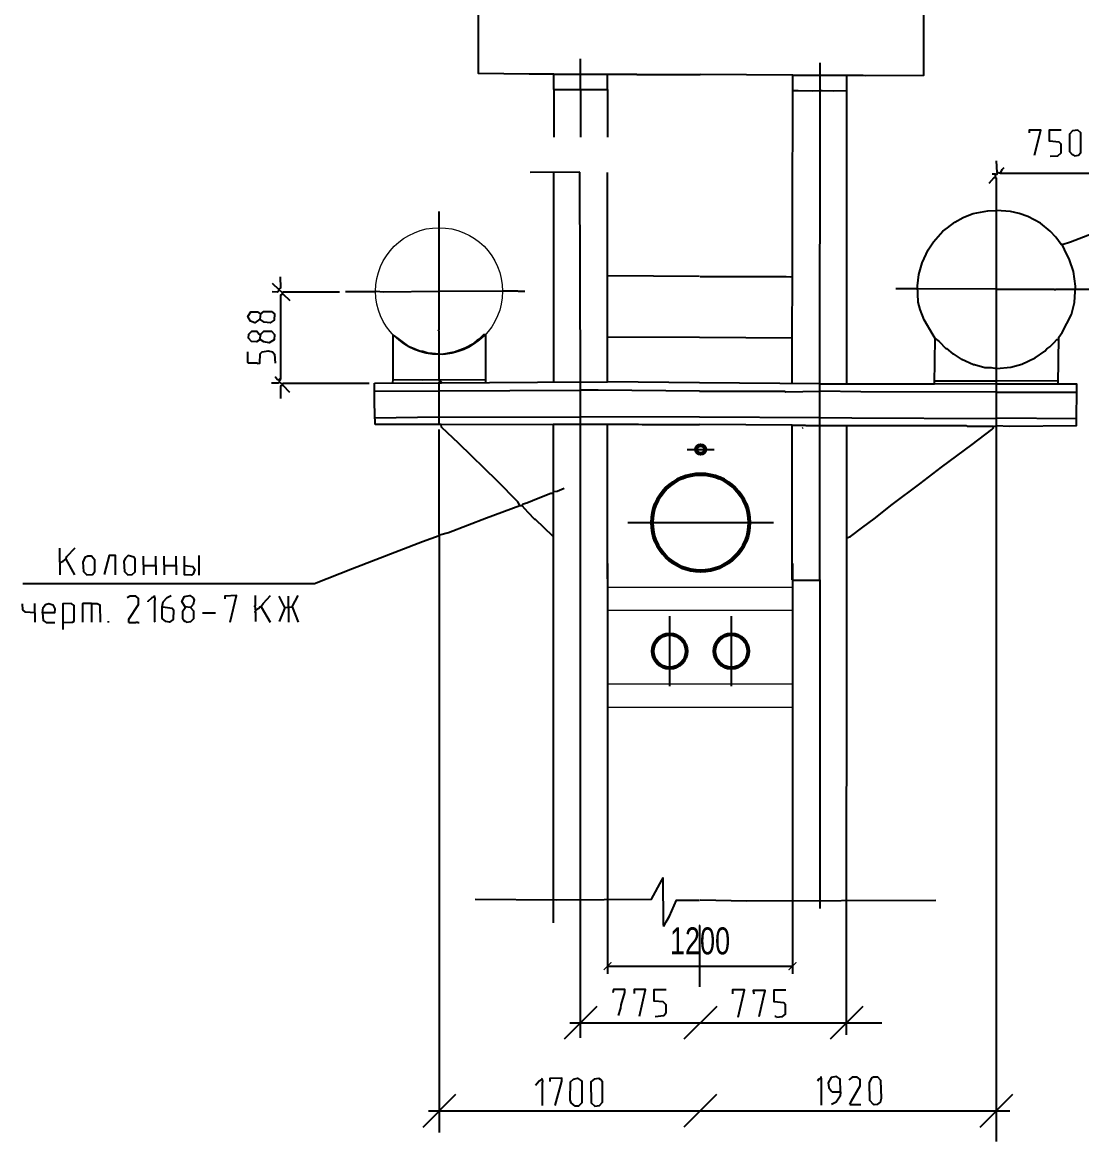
# Model space of a CAD drawing. Header units: inches. Extents: x -228863 to 215834, y 14270 to 189847.
# Drawn here: x 11547 to 18417, y 92686 to 99947 of the extents above; entities that cross this region are included whole.
import ezdxf

# ---------------------------------------------------------------- set-up
doc = ezdxf.new("R2010")
doc.units = ezdxf.units.IN
doc.header["$MEASUREMENT"] = 0
doc.linetypes.add('ACAD_ISO04W100', pattern=[30, 24, -3, 0, -3])
doc.linetypes.add('ГОСТ 2.303 5', pattern=[24, 20, -1.5, 1, -1.5])
doc.layers.get('0').update_dxf_attribs({"linetype": 'CONTINUOUS', "lineweight": 20})
doc.layers.get('Defpoints').update_dxf_attribs({"linetype": 'CONTINUOUS'})
doc.layers.add('PFV', color=7, linetype='CONTINUOUS')
doc.layers.add('осевая', color=7, linetype='ACAD_ISO04W100')
for name, color, linetype, lineweight in [('Кислород НД', 192, 'CONTINUOUS', 53), ('ПИ_NG LP', 6, 'CONTINUOUS', 53), ('Сж.воздух', 4, 'CONTINUOUS', 53), ('СПДС_РАЗМЕРЫ', 7, 'CONTINUOUS', 25), ('ТХ_Опоры монт.', 36, 'CONTINUOUS', 20)]:
    doc.layers.add(name, color=color, linetype=linetype, lineweight=lineweight)
doc.styles.get("Standard").update_dxf_attribs({"font": 'txt', "width": 0.75})
doc.dimstyles.get("Standard").update_dxf_attribs({"dimtxt": 3.5, "dimasz": 1, "dimexe": 1, "dimexo": 1.5, "dimgap": 1.5005, "dimtad": 1, "dimdec": 0, "dimtxsty": 'Standard', "dimblk": 'ARCHTICK', "dimcen": 2.5, "dimadec": 0, "dimazin": 0, "dimtfac": 1, "dimtmove": 0, "dimatfit": 3, "dimldrblk": 'OBLIQUE', "dimfxl": 1, "dimarcsym": 0})

# ---------------------------------------------------------------- blocks, each defined once
blk = doc.blocks.new('_ArchTick')
at = {"color": 0, "linetype": 'ByBlock', "const_width": 0.15}
blk.add_lwpolyline([(-0.5, -0.5), (0.5, 0.5)], dxfattribs=at)
blk = doc.blocks.new('*D15')
at = {"layer": 'Defpoints', "color": 0}
for p in [(15342, 96512.3), (16541.6, 96510.4), (16541.6, 93824.2)]:
    blk.add_point(p, dxfattribs=at)
at = {"layer": 'СПДС_РАЗМЕРЫ', "color": 0, "lineweight": -2}
for p, q in [((15342, 96437.3), (15342, 93774.2)), ((16541.6, 96435.4), (16541.6, 93774.2)), ((15342, 93824.2), (16541.6, 93824.2))]:
    blk.add_line(p, q, dxfattribs=at)
at = {"layer": 'СПДС_РАЗМЕРЫ', "color": 0, "lineweight": -2, "xscale": 50.00000000000001, "yscale": 50.00000000000001, "zscale": 50.00000000000001, "rotation": 180}
blk.add_blockref('_ArchTick', (15342, 93824.2), dxfattribs=at)
at = {"layer": 'СПДС_РАЗМЕРЫ', "color": 0, "lineweight": -2, "xscale": 50.00000000000001, "yscale": 50.00000000000001, "zscale": 50.00000000000001}
blk.add_blockref('_ArchTick', (16541.6, 93824.2), dxfattribs=at)
at = {"layer": 'СПДС_РАЗМЕРЫ', "color": 0, "linetype": 'ByBlock', "ltscale": 50, "insert": (15941.8, 93986.7), "char_height": 175, "attachment_point": 5}
blk.add_mtext('1200', dxfattribs=at)
blk = doc.blocks.new('_Oblique')
at = {"color": 0, "linetype": 'ByBlock', "lineweight": -2}
blk.add_line((-0.5, -0.5), (0.5, 0.5), dxfattribs=at)

msp = doc.modelspace()

# ---------------------------------------------------------------- linework, layer by layer
at = {"linetype": 'ByBlock', "ltscale": 100}
msp.add_circle((14249.439, 98202.962), 412.11, dxfattribs=at)
at = {"layer": 'PFV', "color": 0}
for p, q in [((15163.113, 98976.071), (14840.45, 98972.874)), ((15166.305, 97611.951), (15163.113, 98976.071)), ((15342.013, 97615.148), (15342.013, 98972.874)), ((17846.618, 98937.731), (17814.675, 98902.592)), ((17865.788, 98937.731), (17846.618, 98937.731)), ((17865.788, 98915.369), (17865.788, 98937.731)), ((17865.788, 97330.821), (17865.788, 98915.369)), ((13830.94, 97605.563), (14265.413, 97608.755)), ((13830.94, 97477.775), (13830.94, 97605.563)), ((14265.413, 97608.755), (14888.371, 97611.951)), ((14888.371, 97611.951), (15342.013, 97615.148)), ((13834.137, 97337.21), (13830.94, 97477.775)), ((14262.221, 97337.21), (13834.137, 97337.21)), ((16540.004, 96330.896), (16540.004, 97334.018)), ((16540.004, 97334.018), (16623.068, 97334.018)), ((16623.068, 97334.018), (16629.457, 97330.821)), ((16629.457, 97330.821), (17667.717, 97330.821)), ((17667.717, 97330.821), (17674.11, 97327.629)), ((17674.11, 97327.629), (17843.426, 97327.629)), ((17843.426, 97327.629), (17849.815, 97324.433)), ((17849.815, 97324.433), (17865.788, 97330.821)), ((17862.592, 97375.545), (17862.592, 92685.529)), ((14249.439, 96624.804), (14249.439, 92744.029)), ((16718.905, 96330.896), (16718.905, 94198.529)), ((15942.605, 94254.369), (16246.097, 94247.981)), ((16246.097, 94247.981), (17471.543, 94251.177)), ((15272.776, 93562.179), (15059.833, 93349.236)), ((16050.121, 93562.179), (15837.178, 93349.236)), ((16997.966, 93562.179), (16785.023, 93349.236)), ((15096.543, 93455.707), (17120.043, 93455.707)), ((14355.911, 92990.338), (14142.968, 92777.395)), ((16049.709, 92991.723), (15836.766, 92778.78)), ((17969.063, 92990.338), (17756.12, 92777.395)), ((17950.543, 92883.866), (14180.043, 92883.866))]:
    msp.add_line(p, q, dxfattribs=at)
for points in [[(16894.614, 97605.563, 0), (16894.614, 99605.417, 0), (17000.035, 99605.417, 0), (17016.009, 99602.221, 0), (17392.98, 99605.417, 0), (17392.98, 100110.172, 0), (16594.318, 100116.561, 0), (16597.51, 100535.06, 0), (16626.26, 100547.837, 0), (16725.298, 100614.927, 0), (16789.188, 100662.848, 0), (16849.89, 100713.96, 0), (16897.806, 100761.881, 0), (16968.088, 100835.355, 0), (17003.232, 100870.499, 0), (17006.424, 100870.499, 0), (17006.424, 100113.364, 0)], [(14993.792, 99611.806, 0), (14834.062, 99611.806, 0), (14505.011, 99614.998, 0), (14505.011, 100068.64, 0), (15118.384, 100071.837, 0), (15629.532, 100071.837, 0), (15677.448, 100068.64, 0), (15942.605, 100068.64, 0)], [(15169.501, 99614.998, 0), (15166.305, 99618.194, 0), (15166.305, 99710.839, 0)], [(16718.905, 97334.018, 0), (16722.102, 99685.28, 0)], [(14993.792, 99512.768, 0), (14993.792, 99611.806, 0), (15530.494, 99611.806, 0), (15533.691, 99608.609, 0), (15942.605, 99608.609, 0)], [(15166.305, 99512.768, 0), (15166.305, 99611.806, 0)], [(15342.013, 99512.768, 0), (15342.013, 99611.806, 0)], [(16543.201, 99605.417, 0), (15942.605, 99608.609, 0)], [(16540.004, 97605.563, 0), (16543.201, 99605.417, 0), (16722.102, 99605.417, 0)], [(16722.102, 99605.417, 0), (16894.614, 99605.417, 0)], [(14993.792, 99512.768, 0), (15342.013, 99512.768, 0), (15342.013, 99202.887, 0)], [(14993.792, 99512.768, 0), (14993.792, 99202.887, 0)], [(15166.305, 99512.768, 0), (15166.305, 99202.887, 0)], [(16543.201, 99506.38, 0), (16578.344, 99506.38, 0), (16674.181, 99503.188, 0), (16722.102, 99506.38, 0)], [(16722.102, 99506.38, 0), (16734.879, 99506.38, 0), (16808.358, 99503.188, 0), (16894.614, 99506.38, 0)], [(18111.775, 99084.689, 0), (18153.307, 99247.616, 0), (18076.636, 99247.616, 0), (18076.636, 99231.642, 0)], [(18214.004, 99078.296, 0), (18261.925, 99081.492, 0), (18284.287, 99100.662, 0), (18284.287, 99158.163, 0), (18271.51, 99170.94, 0), (18207.616, 99177.333, 0), (18207.616, 99250.808, 0), (18284.287, 99250.808, 0)], [(18370.543, 99081.492, 0), (18396.102, 99084.689, 0), (18412.075, 99103.854, 0), (18412.075, 99231.642, 0), (18392.905, 99247.616, 0), (18357.766, 99244.419, 0), (18338.596, 99222.057, 0), (18338.596, 99110.243, 0), (18354.57, 99091.077, 0), (18357.766, 99091.077, 0), (18370.543, 99081.492, 0)], [(18619.726, 98631.046, 0), (18613.338, 98960.097, 0), (18578.194, 98966.486, 0), (17891.347, 98966.486, 0), (17868.985, 98972.874, 0), (17865.788, 99049.545, 0)], [(17891.347, 98969.678, 0), (17900.927, 98992.04, 0), (17913.709, 99004.821, 0)], [(14993.792, 97615.148, 0), (14993.792, 98976.071, 0)], [(17859.4, 98940.927, 0), (17859.4, 98963.289, 0), (17837.038, 98963.289, 0)], [(17859.4, 98960.097, 0), (17862.592, 98960.097, 0), (17865.788, 98963.289, 0), (17868.985, 98963.289, 0), (17872.177, 98966.486, 0), (17872.177, 98969.678, 0)], [(17859.4, 98940.927, 0), (17862.592, 98937.731, 0)], [(14249.439, 97797.241, 0), (14249.439, 97944.194, 0), (14246.247, 97947.391, 0), (14246.247, 97950.583, 0), (14249.439, 97953.779, 0), (14249.439, 98720.494, 0)], [(17466.455, 97896.274, 0), (17453.678, 97918.64, 0), (17396.172, 98017.673, 0), (17370.618, 98084.759, 0), (17357.837, 98132.68, 0), (17351.448, 98238.102, 0), (17361.033, 98311.581, 0), (17383.395, 98388.252, 0), (17421.731, 98471.311, 0), (17456.874, 98522.428, 0), (17517.572, 98592.711, 0), (17546.322, 98615.073, 0), (17594.243, 98650.212, 0), (17648.552, 98682.159, 0), (17674.11, 98691.744, 0), (17712.446, 98707.717, 0), (17808.283, 98723.691, 0), (17865.788, 98726.887, 0)], [(18290.675, 98506.455, 0), (18284.287, 98506.455, 0), (18249.148, 98554.375, 0), (18214.004, 98592.711, 0), (18150.11, 98643.823, 0), (18067.051, 98688.552, 0), (18012.742, 98707.717, 0), (17955.236, 98720.494, 0), (17865.788, 98726.887, 0)], [(18265.121, 97599.174, 0), (18268.313, 97905.859, 0), (18290.675, 97934.614, 0), (18351.373, 98052.812, 0), (18370.543, 98129.483, 0), (18376.932, 98234.909, 0), (18364.155, 98330.751, 0), (18338.596, 98407.422, 0), (18306.649, 98474.508, 0), (18290.675, 98506.455, 0), (18344.985, 98522.428, 0), (18597.364, 98621.461, 0), (18616.53, 98624.658, 0), (18613.338, 98375.475, 0), (18555.832, 98381.863, 0), (18517.497, 98378.667, 0), (18520.693, 98413.81, 0), (18543.055, 98452.146, 0), (18581.391, 98477.704, 0), (18616.53, 98484.093, 0)], [(13233.541, 98193.377, 0), (13211.179, 98212.547, 0), (13169.647, 98254.075, 0)], [(13211.179, 98215.74, 0), (13223.956, 98225.325, 0), (13220.764, 98295.607, 0)], [(15939.413, 98298.804, 0), (15342.013, 98301.996, 0)], [(15942.605, 98298.804, 0), (16501.669, 98298.804, 0), (16530.424, 98295.607, 0), (16540.004, 98298.804, 0)], [(13211.179, 98209.351, 0), (13201.594, 98196.574, 0), (13166.455, 98199.766, 0)], [(13211.179, 98215.74, 0), (13207.982, 98215.74, 0)], [(13233.541, 97599.174, 0), (13214.371, 97611.951, 0), (13217.567, 97634.313, 0), (13223.956, 97634.313, 0), (13223.956, 98180.6, 0), (13236.733, 98186.989, 0), (13281.461, 98142.265, 0)], [(13233.541, 98193.377, 0), (13230.344, 98196.574, 0)], [(13233.541, 98186.989, 0), (13233.541, 98193.377, 0), (13236.733, 98196.574, 0), (13239.929, 98199.766, 0), (13604.119, 98199.766, 0)], [(13233.541, 98186.989, 0), (13236.733, 98183.792, 0)], [(13837.329, 98199.766, 0), (13642.455, 98199.766, 0)], [(13840.525, 98202.962, 0), (13888.446, 98199.766, 0), (14249.439, 98202.962, 0)], [(14249.439, 98202.962, 0), (14658.358, 98206.159, 0)], [(14658.358, 98206.159, 0), (14757.391, 98206.159, 0), (14763.779, 98202.962, 0), (14805.311, 98202.962, 0)], [(17351.448, 98218.936, 0), (17210.883, 98218.936, 0)], [(17865.788, 98215.74, 0), (17351.448, 98218.936, 0)], [(17865.788, 98215.74, 0), (18239.563, 98215.74, 0), (18242.755, 98212.547, 0), (18245.951, 98212.547, 0), (18249.148, 98215.74, 0), (18376.932, 98215.74, 0)], [(18376.932, 98215.74, 0), (18469.576, 98215.74, 0)], [(13089.779, 98020.865, 0), (13092.976, 98056.009, 0), (13112.141, 98071.982, 0), (13163.258, 98071.982, 0), (13182.424, 98056.009, 0), (13179.232, 98014.477, 0), (13153.673, 97998.503, 0), (13115.338, 98001.7, 0), (13086.587, 98020.865, 0), (13054.64, 97998.503, 0), (13025.89, 98008.088, 0), (13009.916, 98040.035, 0), (13029.082, 98068.786, 0), (13070.614, 98068.786, 0), (13089.779, 98056.009, 0)], [(13086.587, 97889.885, 0), (13092.976, 97925.029, 0), (13112.141, 97944.194, 0), (13163.258, 97944.194, 0), (13182.424, 97921.832, 0), (13179.232, 97886.693, 0), (13147.285, 97867.523, 0), (13112.141, 97873.912, 0), (13089.779, 97889.885, 0), (13064.225, 97873.912, 0), (13032.278, 97877.108, 0), (13013.108, 97899.47, 0), (13016.305, 97925.029, 0), (13035.47, 97944.194, 0), (13067.417, 97944.194, 0), (13083.391, 97925.029, 0), (13089.779, 97925.029, 0)], [(13952.336, 97631.121, 0), (13952.336, 97918.64, 0), (13981.091, 97896.274, 0), (14051.373, 97845.161, 0), (14054.565, 97845.161, 0), (14128.044, 97813.214, 0), (14144.018, 97813.214, 0), (14182.353, 97800.437, 0), (14204.715, 97800.437, 0), (14268.609, 97794.049, 0), (14348.472, 97810.022, 0), (14418.755, 97835.576, 0), (14473.064, 97864.331, 0), (14498.623, 97886.693, 0), (14514.596, 97896.274, 0), (14540.155, 97921.832, 0), (14549.74, 97921.832, 0), (14549.74, 97631.121, 0)], [(15939.413, 97902.667, 0), (15342.013, 97905.859, 0)], [(16540.004, 97899.47, 0), (15939.413, 97902.667, 0)], [(17862.592, 97599.174, 0), (17463.263, 97602.366, 0), (17466.455, 97896.274, 0), (17492.013, 97877.108, 0), (17536.737, 97832.384, 0), (17539.934, 97832.384, 0), (17581.466, 97797.241, 0), (17584.658, 97797.241, 0), (17635.775, 97762.102, 0), (17638.967, 97762.102, 0), (17715.638, 97726.958, 0), (17722.026, 97726.958, 0), (17789.117, 97707.792, 0), (17830.645, 97707.792, 0), (17865.788, 97701.404, 0)], [(17865.788, 97701.404, 0), (17958.433, 97710.985, 0), (18028.715, 97730.155, 0), (18114.971, 97771.682, 0), (18178.865, 97813.214, 0), (18191.642, 97829.188, 0), (18210.812, 97841.965, 0), (18239.563, 97870.72, 0), (18255.536, 97889.885, 0), (18265.121, 97889.885, 0)], [(13070.614, 97733.347, 0), (13086.587, 97736.543, 0), (13089.779, 97797.241, 0), (13102.561, 97810.022, 0), (13140.896, 97816.411, 0), (13169.647, 97810.022, 0), (13182.424, 97794.049, 0), (13185.62, 97736.543, 0)], [(13070.614, 97733.347, 0), (13067.417, 97736.543, 0), (13013.108, 97736.543, 0), (13009.916, 97739.74, 0), (13009.916, 97810.022, 0)], [(14249.439, 97631.121, 0), (14249.439, 97797.241, 0)], [(13214.371, 97611.951, 0), (13211.179, 97611.951, 0), (13207.982, 97608.755, 0), (13204.79, 97605.563, 0), (13163.258, 97605.563, 0)], [(13214.371, 97624.728, 0), (13198.397, 97631.121, 0), (13185.62, 97647.095, 0)], [(13214.371, 97624.728, 0), (13217.567, 97627.925, 0), (13220.764, 97627.925, 0), (13220.764, 97634.313, 0)], [(13214.371, 97611.951, 0), (13217.567, 97611.951, 0)], [(13233.541, 97599.174, 0), (13230.344, 97602.366, 0)], [(13233.541, 97592.786, 0), (13239.929, 97605.563, 0), (13795.801, 97605.563, 0)], [(13949.143, 97608.755, 0), (13952.336, 97631.121, 0), (14140.821, 97627.925, 0), (14549.74, 97631.121, 0), (14549.74, 97611.951, 0)], [(14249.439, 97608.755, 0), (14249.439, 97611.951, 0), (14252.636, 97615.148, 0), (14255.828, 97615.148, 0), (14259.024, 97618.34, 0), (14262.221, 97615.148, 0), (14262.221, 97611.951, 0)], [(14249.439, 97340.406, 0), (14249.439, 97608.755, 0)], [(14259.024, 97618.34, 0), (14255.828, 97621.536, 0), (14252.636, 97621.536, 0), (14252.636, 97631.121, 0)], [(14252.636, 97621.536, 0), (14252.636, 97618.34, 0)], [(14262.221, 97611.951, 0), (14262.221, 97608.755, 0)], [(15166.305, 97340.406, 0), (15166.305, 97611.951, 0)], [(15939.413, 97608.755, 0), (15342.013, 97615.148, 0)], [(16718.905, 97602.366, 0), (15939.413, 97608.755, 0)], [(16718.905, 97602.366, 0), (17463.263, 97602.366, 0)], [(17463.263, 97621.536, 0), (17862.592, 97621.536, 0)], [(18265.121, 97618.34, 0), (17862.592, 97621.536, 0)], [(17865.788, 97330.821, 0), (17948.848, 97327.629, 0), (18383.32, 97330.821, 0), (18386.517, 97599.174, 0), (17862.592, 97599.174, 0)], [(13233.541, 97592.786, 0), (13220.764, 97586.393, 0), (13220.764, 97506.53, 0)], [(13233.541, 97592.786, 0), (13236.733, 97592.786, 0), (13278.265, 97548.057, 0)], [(13233.541, 97592.786, 0), (13236.733, 97589.589, 0)], [(13830.94, 97554.446, 0), (14249.439, 97557.642, 0)], [(14249.439, 97557.642, 0), (15166.305, 97560.839, 0)], [(15939.413, 97554.446, 0), (15281.311, 97560.839, 0), (15166.305, 97560.839, 0)], [(15939.413, 97554.446, 0), (16488.892, 97554.446, 0), (16498.477, 97551.254, 0), (16718.905, 97554.446, 0)], [(17862.592, 97548.057, 0), (16984.062, 97551.254, 0), (16718.905, 97554.446, 0)], [(17862.592, 97548.057, 0), (18386.517, 97548.057, 0)], [(13830.94, 97381.938, 0), (14249.439, 97388.327, 0)], [(14249.439, 97385.13, 0), (15166.305, 97388.327, 0)], [(15939.413, 97385.13, 0), (15166.305, 97388.327, 0)], [(16718.905, 97381.938, 0), (15939.413, 97385.13, 0)], [(17862.592, 97375.545, 0), (16926.561, 97378.742, 0), (16718.905, 97381.938, 0)], [(14773.364, 96813.289, 0), (14760.583, 96835.651, 0), (14626.411, 96973.02, 0), (14377.227, 97215.815, 0), (14265.413, 97321.236, 0), (14262.221, 97337.21, 0), (14990.6, 97340.406, 0)], [(14990.6, 94105.029, 0), (14990.6, 97340.406, 0), (15543.276, 97340.406, 0), (15565.638, 97337.21, 0), (15939.413, 97337.21, 0)], [(15166.305, 93359.029, 0), (15166.305, 97340.406, 0)], [(15342.013, 96337.285, 0), (15342.013, 97340.406, 0)], [(16540.004, 97334.018, 0), (15939.413, 97337.21, 0)], [(16540.004, 96330.896, 0), (16543.201, 96327.7, 0), (16715.713, 96327.7, 0), (16718.905, 96330.896, 0), (16718.905, 97334.018, 0)], [(16607.095, 97314.848, 0), (16610.287, 97318.044, 0)], [(16891.417, 93377.529, 0), (16894.614, 96602.442, 0), (16916.976, 96612.026, 0), (16996.843, 96672.724, 0), (17070.318, 96727.033, 0), (17188.521, 96819.678, 0), (17367.422, 96953.854, 0), (17507.987, 97062.472, 0), (17607.02, 97135.947, 0), (17706.053, 97209.426, 0), (17833.841, 97305.263, 0), (17846.618, 97318.044, 0)], [(16894.614, 96602.442, 0), (16894.614, 97334.018, 0)], [(17846.618, 97318.044, 0), (17843.426, 97318.044, 0), (17840.23, 97321.236, 0), (17837.038, 97324.433, 0), (17837.038, 97327.629, 0)], [(17846.618, 97318.044, 0), (17843.426, 97321.236, 0), (17843.426, 97324.433, 0)], [(18386.517, 97375.545, 0), (17865.788, 97378.742, 0)], [(14252.636, 96621.607, 0), (14249.439, 96624.804, 0), (14249.439, 97305.263, 0)], [(14786.141, 96813.289, 0), (14795.726, 96822.874, 0), (14818.088, 96829.263, 0), (14891.567, 96861.21, 0), (14974.627, 96893.157, 0), (14990.6, 96893.157, 0)], [(14993.792, 96902.737, 0), (15016.159, 96905.934, 0), (15060.883, 96925.099, 0)], [(14249.439, 96615.219, 0), (14252.636, 96621.607, 0), (14310.137, 96637.581, 0), (14556.128, 96733.422, 0), (14773.364, 96813.289, 0), (14786.141, 96813.289, 0), (14824.477, 96768.565, 0), (14869.201, 96723.837, 0), (14872.397, 96723.837, 0), (14984.212, 96615.219, 0), (14990.6, 96615.219, 0)], [(14249.439, 96615.219, 0), (14140.821, 96576.883, 0), (13687.183, 96401.179, 0), (13441.192, 96305.338, 0), (11549.956, 96305.338, 0)], [(11792.751, 96442.706, 0), (11789.558, 96445.903, 0), (11789.558, 96535.355, 0)], [(11827.894, 96465.073, 0), (11834.283, 96481.046, 0), (11888.592, 96538.547, 0)], [(11792.751, 96442.706, 0), (11792.751, 96439.514, 0), (11789.558, 96436.318, 0), (11789.558, 96362.843, 0)], [(11792.751, 96442.706, 0), (11811.921, 96452.291, 0), (11827.894, 96465.073, 0), (11885.395, 96362.843, 0)], [(11965.263, 96362.843, 0), (12000.406, 96366.035, 0), (12016.375, 96385.205, 0), (12016.375, 96458.68, 0), (11994.013, 96484.238, 0), (11971.651, 96484.238, 0), (11952.486, 96474.653, 0), (11939.704, 96445.903, 0), (11942.901, 96385.205, 0), (11965.263, 96362.843, 0)], [(12150.552, 96362.843, 0), (12150.552, 96487.435, 0), (12109.024, 96487.435, 0), (12077.077, 96366.035, 0)], [(12230.419, 96362.843, 0), (12259.17, 96366.035, 0), (12278.34, 96382.009, 0), (12278.34, 96465.073, 0), (12268.755, 96477.85, 0), (12233.616, 96487.435, 0), (12214.446, 96471.461, 0), (12204.861, 96452.291, 0), (12208.057, 96385.205, 0), (12230.419, 96362.843, 0)], [(12335.841, 96423.541, 0), (12332.649, 96426.737, 0), (12332.649, 96484.238, 0)], [(12412.517, 96423.541, 0), (12412.517, 96484.238, 0)], [(12470.018, 96423.541, 0), (12466.826, 96426.737, 0), (12466.826, 96484.238, 0)], [(12543.497, 96423.541, 0), (12543.497, 96484.238, 0)], [(12600.998, 96423.541, 0), (12652.115, 96417.152, 0), (12664.892, 96397.982, 0), (12655.307, 96369.232, 0), (12642.53, 96359.647, 0), (12597.806, 96362.843, 0), (12597.806, 96484.238, 0)], [(12693.642, 96359.647, 0), (12693.642, 96487.435, 0)], [(12335.841, 96423.541, 0), (12332.649, 96420.344, 0), (12332.649, 96362.843, 0)], [(12335.841, 96423.541, 0), (12412.517, 96423.541, 0), (12412.517, 96362.843, 0)], [(12470.018, 96423.541, 0), (12466.826, 96420.344, 0), (12466.826, 96362.843, 0)], [(12470.018, 96423.541, 0), (12543.497, 96423.541, 0), (12543.497, 96362.843, 0)], [(12236.808, 96052.962, 0), (12236.808, 96075.325, 0), (12300.702, 96171.161, 0), (12300.702, 96209.497, 0), (12281.532, 96225.47, 0), (12246.393, 96225.47, 0), (12227.223, 96212.693, 0)], [(12402.932, 96219.082, 0), (12386.958, 96212.693, 0), (12361.4, 96190.331, 0), (12361.4, 96187.135, 0)], [(12402.932, 96219.082, 0), (12402.932, 96228.667, 0)], [(12402.932, 96219.082, 0), (12402.932, 96215.89, 0), (12406.124, 96212.693, 0), (12406.124, 96199.916, 0), (12402.932, 96196.72, 0), (12402.932, 96059.351, 0), (12406.124, 96056.155, 0)], [(12454.044, 96155.188, 0), (12460.433, 96187.135, 0), (12485.991, 96215.89, 0), (12511.55, 96228.667, 0)], [(12604.194, 96151.996, 0), (12581.832, 96190.331, 0), (12597.806, 96222.278, 0), (12632.945, 96228.667, 0), (12652.115, 96215.89, 0), (12661.695, 96199.916, 0), (12655.307, 96171.161, 0), (12636.141, 96151.996, 0), (12600.998, 96155.188, 0)], [(12894.905, 96056.155, 0), (12936.437, 96228.667, 0), (12859.766, 96225.47, 0), (12859.766, 96206.305, 0)], [(13061.029, 96136.022, 0), (13057.832, 96136.022, 0), (13057.832, 96151.996, 0), (13054.64, 96155.188, 0), (13054.64, 96161.581, 0), (13057.832, 96164.773, 0), (13057.832, 96228.667, 0)], [(13092.976, 96155.188, 0), (13108.949, 96177.554, 0), (13156.87, 96228.667, 0)], [(13249.514, 96151.996, 0), (13211.179, 96225.47, 0)], [(13249.514, 96151.996, 0), (13297.435, 96155.188, 0), (13335.77, 96228.667, 0)], [(13271.876, 96151.996, 0), (13271.876, 96225.47, 0)], [(11626.631, 96116.852, 0), (11565.929, 96120.049, 0), (11549.956, 96136.022, 0), (11546.764, 96174.358, 0)], [(11626.631, 96116.852, 0), (11626.631, 96177.554, 0)], [(11677.744, 96116.852, 0), (11680.94, 96151.996, 0), (11696.914, 96171.161, 0), (11719.276, 96177.554, 0), (11744.83, 96167.969, 0), (11757.611, 96142.411, 0), (11754.415, 96116.852, 0), (11677.744, 96116.852, 0), (11680.94, 96065.74, 0), (11700.106, 96052.962, 0), (11757.611, 96052.962, 0)], [(11811.921, 96052.962, 0), (11872.618, 96056.155, 0), (11882.203, 96062.543, 0), (11882.203, 96164.773, 0), (11863.033, 96177.554, 0), (11808.724, 96174.358, 0), (11808.724, 96008.234, 0)], [(11994.013, 96177.554, 0), (11939.704, 96177.554, 0), (11936.512, 96174.358, 0), (11936.512, 96056.155, 0)], [(11994.013, 96177.554, 0), (12032.349, 96177.554, 0), (12048.322, 96167.969, 0), (12051.519, 96056.155, 0)], [(11994.013, 96177.554, 0), (11994.013, 96056.155, 0)], [(12454.044, 96155.188, 0), (12457.241, 96155.188, 0), (12517.938, 96145.607, 0), (12527.523, 96136.022, 0), (12524.327, 96072.128, 0), (12501.965, 96056.155, 0), (12476.406, 96059.351, 0), (12454.044, 96078.517, 0), (12454.044, 96155.188, 0)], [(12604.194, 96151.996, 0), (12585.024, 96123.245, 0), (12585.024, 96081.713, 0), (12597.806, 96062.543, 0), (12604.194, 96062.543, 0), (12610.583, 96056.155, 0), (12639.333, 96059.351, 0), (12658.503, 96078.517, 0), (12658.503, 96126.437, 0), (12636.141, 96151.996, 0)], [(13061.029, 96136.022, 0), (13080.199, 96145.607, 0), (13086.587, 96155.188, 0), (13096.172, 96155.188, 0), (13153.673, 96056.155, 0)], [(13249.514, 96151.996, 0), (13239.929, 96126.437, 0), (13211.179, 96059.351, 0)], [(13271.876, 96151.996, 0), (13271.876, 96056.155, 0)], [(13297.435, 96155.188, 0), (13335.77, 96056.155, 0)], [(11626.631, 96116.852, 0), (11626.631, 96056.155, 0)], [(12716.004, 96116.852, 0), (12799.068, 96116.852, 0)], [(13061.029, 96136.022, 0), (13061.029, 96132.826, 0), (13057.832, 96129.634, 0), (13057.832, 96126.437, 0), (13054.64, 96123.245, 0), (13057.832, 96120.049, 0), (13057.832, 96059.351, 0)], [(12105.828, 96052.962, 0), (12105.828, 96062.543, 0)], [(12236.808, 96052.962, 0), (12281.532, 96052.962, 0), (12284.728, 96056.155, 0), (12294.313, 96056.155, 0), (12297.506, 96052.962, 0), (12303.894, 96052.962, 0)], [(14483.043, 94257.566, 0), (15012.962, 94254.369, 0), (15626.336, 94257.566, 0), (15693.677, 94382.158, 0), (15703.007, 94398.131, 0)], [(15706.203, 94081.862, 0), (15705.677, 94094.639, 0), (15703.007, 94398.131, 0)], [(15706.203, 94081.862, 0), (15722.177, 94111.2, 0), (15744.539, 94148.948, 0), (15789.263, 94251.177, 0), (15939.413, 94251.177, 0)], [(15942.605, 94088.247, 0), (15939.413, 94085.055, 0), (15939.413, 93688.918, 0)], [(15412.296, 93503.628, 0), (15428.269, 93551.548, 0), (15431.461, 93573.91, 0), (15453.823, 93653.778, 0), (15453.823, 93672.943, 0), (15380.349, 93672.943, 0), (15377.152, 93650.581, 0)], [(15549.664, 93500.431, 0), (15588, 93672.943, 0), (15514.521, 93672.943, 0), (15514.521, 93647.389, 0)], [(15651.894, 93497.239, 0), (15706.203, 93503.628, 0), (15722.177, 93522.798, 0), (15722.177, 93573.91, 0), (15703.007, 93593.08, 0), (15645.506, 93596.272, 0), (15645.506, 93672.943, 0), (15722.177, 93672.943, 0)], [(16188.596, 93494.043, 0), (16230.124, 93669.751, 0), (16153.453, 93669.751, 0), (16153.453, 93644.193, 0)], [(16325.965, 93497.239, 0), (16351.523, 93612.246, 0), (16364.3, 93666.555, 0), (16287.629, 93666.555, 0), (16290.826, 93644.193, 0)], [(16437.779, 93494.043, 0), (16476.115, 93497.239, 0), (16495.28, 93513.213, 0), (16495.28, 93573.91, 0), (16485.695, 93586.687, 0), (16421.806, 93593.08, 0), (16421.806, 93669.751, 0), (16498.477, 93669.751, 0)], [(16437.779, 93494.043, 0), (16434.583, 93497.239, 0), (16428.194, 93497.239, 0)], [(14917.121, 93088.321, 0), (14917.121, 93094.714, 0), (14920.318, 93097.906, 0)], [(15003.377, 92919.005, 0), (15044.909, 93078.74, 0), (15044.909, 93097.906, 0), (14968.238, 93094.714, 0), (14968.238, 93075.544, 0)], [(15131.166, 92915.813, 0), (15105.607, 92938.175, 0), (15099.219, 92957.341, 0), (15102.411, 93072.352, 0), (15121.581, 93091.517, 0), (15147.139, 93097.906, 0), (15166.305, 93085.129, 0), (15175.89, 93078.74, 0), (15175.89, 92938.175, 0), (15153.528, 92915.813, 0), (15131.166, 92915.813, 0)], [(16728.49, 93097.906, 0), (16709.325, 93088.321, 0), (16702.936, 93078.74, 0)], [(16728.49, 93097.906, 0), (16728.49, 93107.491, 0)], [(16728.49, 93097.906, 0), (16728.49, 92922.202, 0)], [(16853.082, 93008.458, 0), (16849.89, 93091.517, 0), (16827.528, 93107.491, 0), (16792.384, 93101.102, 0), (16773.214, 93065.959, 0), (16776.411, 93037.208, 0), (16792.384, 93014.846, 0), (16798.773, 93008.458, 0), (16853.082, 93008.458, 0), (16849.89, 92979.703, 0), (16824.331, 92941.367, 0), (16795.581, 92925.394, 0)], [(16913.779, 92925.394, 0), (16923.364, 92950.952, 0), (16980.87, 93046.793, 0), (16980.87, 93088.321, 0), (16961.7, 93104.294, 0), (16929.753, 93104.294, 0), (16913.779, 93091.517, 0), (16907.391, 93085.129, 0)], [(17070.318, 92925.394, 0), (17095.876, 92928.59, 0), (17111.85, 92941.367, 0), (17118.238, 92966.926, 0), (17115.046, 93081.932, 0), (17095.876, 93104.294, 0), (17067.126, 93104.294, 0), (17054.344, 93097.906, 0), (17038.371, 93069.155, 0), (17041.567, 92954.149, 0), (17063.929, 92928.59, 0), (17067.126, 92928.59, 0), (17070.318, 92925.394, 0)], [(14917.121, 93088.321, 0), (14897.956, 93078.74, 0), (14875.594, 93049.985, 0)], [(14917.121, 93088.321, 0), (14917.121, 93085.129, 0), (14920.318, 93081.932, 0), (14920.318, 93072.352, 0), (14917.121, 93069.155, 0), (14917.121, 92919.005, 0)], [(15258.949, 92915.813, 0), (15290.896, 92919.005, 0), (15310.066, 92941.367, 0), (15310.066, 93072.352, 0), (15297.285, 93088.321, 0), (15284.508, 93094.714, 0), (15255.757, 93091.517, 0), (15233.395, 93072.352, 0), (15236.587, 92938.175, 0), (15258.949, 92915.813, 0)], [(16913.779, 92925.394, 0), (16984.062, 92925.394, 0)]]:
    msp.add_polyline3d(points, dxfattribs=at)
at = {"layer": 'Кислород НД', "linetype": 'ByBlock', "ltscale": 100}
for centre in [(15745.235, 95867.536), (16145.235, 95867.536)]:
    msp.add_circle(centre, 109.5, dxfattribs=at)
at = {"layer": 'осевая', "color": 1, "linetype": 'ГОСТ 2.303 5', "ltscale": 100}
for p, q in [((15858.742, 97175.74), (16033.242, 97175.74)), ((15473.242, 96701.74), (16418.742, 96701.74)), ((15745.235, 95639.786), (15745.235, 96095.286)), ((16145.235, 95639.786), (16145.235, 96095.286))]:
    msp.add_line(p, q, dxfattribs=at)
at = {"layer": 'ПИ_NG LP', "linetype": 'ByBlock', "ltscale": 50}
msp.add_circle((15945.992, 96701.74), 315, dxfattribs=at)
at = {"layer": 'Сж.воздух', "linetype": 'ByBlock', "ltscale": 50}
msp.add_circle((15945.992, 97175.74), 28.5, dxfattribs=at)
at = {"layer": 'ТХ_Опоры монт.', "linetype": 'ByBlock', "ltscale": 50}
for p, q in [((16541.578, 96281.741), (15342.013, 96281.741)), ((16541.578, 96131.741), (15342.013, 96131.741)), ((16541.578, 95653.036), (15342.013, 95653.036)), ((16541.578, 95503.036), (15342.013, 95503.036))]:
    msp.add_line(p, q, dxfattribs=at)

# ---------------------------------------------------------------- dimensions: what is measured, and where the dimension line sits
at = {"layer": 'СПДС_РАЗМЕРЫ'}
dim = msp.add_linear_dim(base=(16541.578, 93824.2), p1=(15342.013, 96512.344), p2=(16541.578, 96510.427), dimstyle='Standard', override={"dimscale": 50, "dimtmove": 0}, dxfattribs=at)
dim.commit()
dim.dimension.update_dxf_attribs({"geometry": '*D15', "text_midpoint": (15941.796, 93986.725)})

doc.saveas('drawing.dxf')
